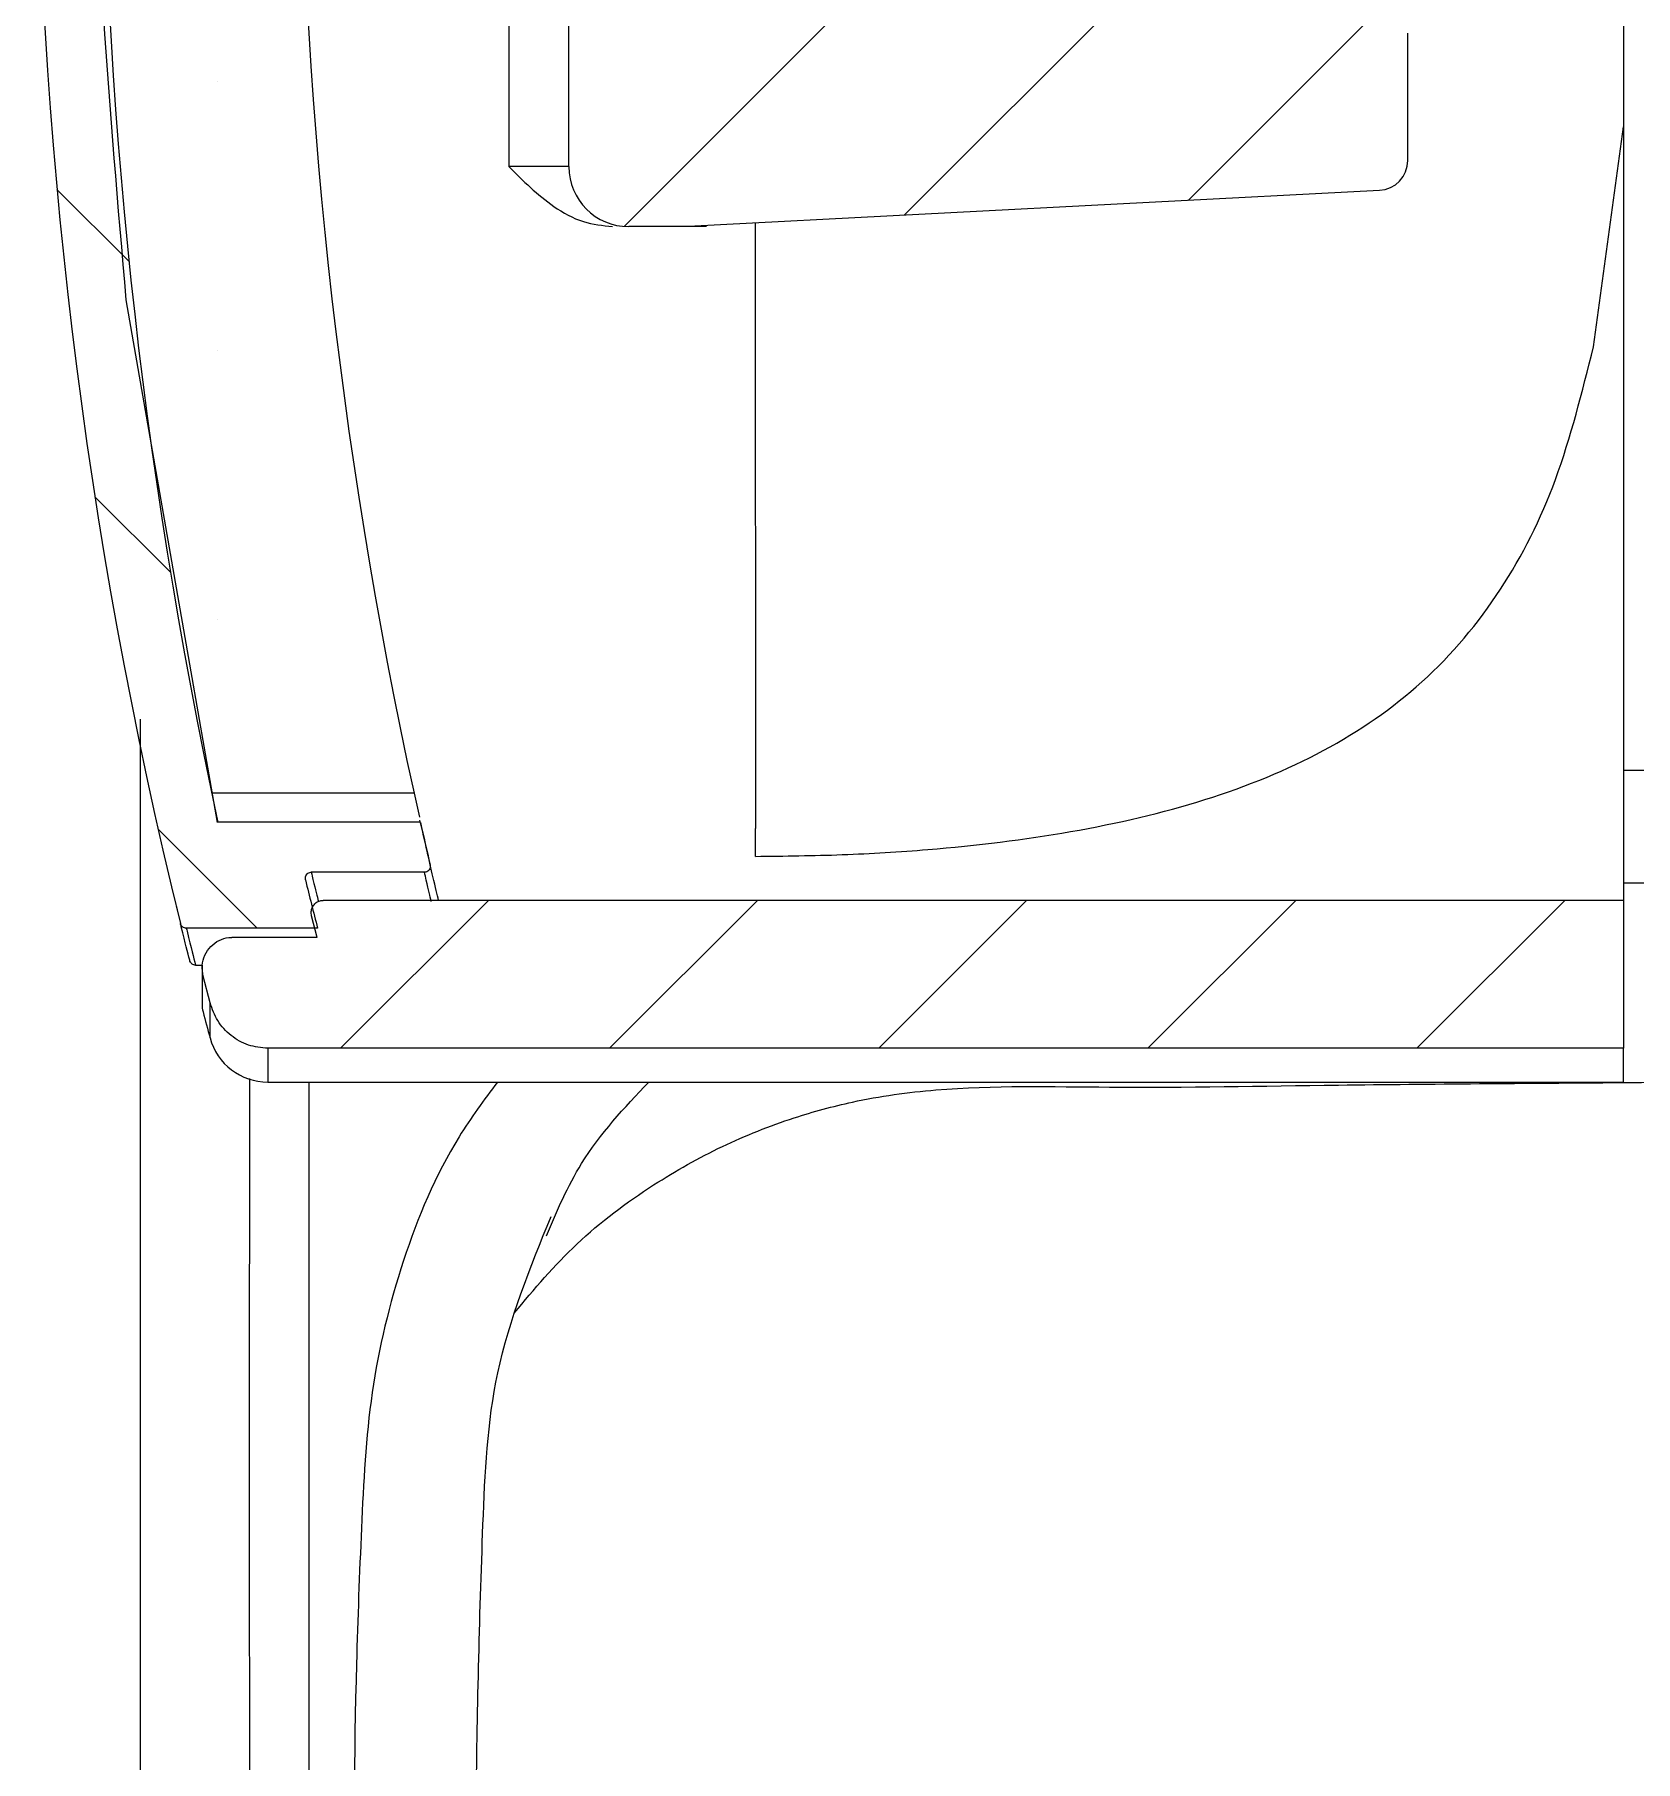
# Model space of a CAD drawing. Extents: x 14808 to 20058, y -13198 to -11680.
# Drawn here: x 16142.54 to 16155.9, y -12035.54 to -12021.14 of the extents above; entities that cross this region are included whole.
import ezdxf

# ---------------------------------------------------------------- set-up
doc = ezdxf.new("R2010")
doc.units = 0
doc.header["$LTSCALE"] = 7
doc.header["$MEASUREMENT"] = 0
doc.layers.get('0').update_dxf_attribs({"color": 2, "linetype": 'CONTINUOUS'})
pattern_1 = [(45, (16919.7908, -11560.2243), (-1.122532, 1.122532), [])]

msp = doc.modelspace()

# ---------------------------------------------------------------- hatches: boundary and pattern name
at = {"linetype": 'Continuous', "lineweight": 0}
h = msp.add_hatch(dxfattribs=at)
h.set_pattern_fill('ANSI31', color=2, scale=0.5, angle=90, style=0)
h.set_pattern_definition([(135, (16919.7908, -11560.2243), (-1.122532, -1.122532), [])])
edge = h.paths.add_edge_path(flags=0)
edge.add_arc((16184.051, -12018.627), 40.4, 193.6936, 194.283, ccw=False)
edge.add_spline(control_points=[(16144.799, -12028.191), (16144.798, -12028.185), (16144.797, -12028.179), (16144.798, -12028.173), (16144.799, -12028.167), (16144.8, -12028.161), (16144.803, -12028.155), (16144.805, -12028.15), (16144.809, -12028.145), (16144.813, -12028.141), (16144.817, -12028.137), (16144.822, -12028.133), (16144.827, -12028.131), (16144.832, -12028.129), (16144.837, -12028.127), (16144.843, -12028.127), (16144.844, -12028.127), (16144.846, -12028.127), (16144.847, -12028.127)], knot_values=[0, 0, 0, 0, 0.000036, 0.000036, 0.000036, 0.000072, 0.000072, 0.000072, 0.000108, 0.000108, 0.000108, 0.000142, 0.000142, 0.000142, 0.000162, 0.000162, 0.000162, 0.000182, 0.000182, 0.000182, 0.000182], weights=[1, 1, 1, 1, 1, 1, 1, 1, 1, 1, 1, 1, 1, 1, 1, 1, 1, 1, 1], degree=3, periodic=0)
edge.add_line((16144.847, -12028.127), (16145.792, -12028.127))
edge.add_spline(control_points=[(16145.792, -12028.127), (16145.793, -12028.127), (16145.794, -12028.127), (16145.795, -12028.127), (16145.801, -12028.126), (16145.806, -12028.125), (16145.811, -12028.123), (16145.816, -12028.12), (16145.821, -12028.117), (16145.825, -12028.113), (16145.829, -12028.109), (16145.833, -12028.104), (16145.835, -12028.099), (16145.838, -12028.093), (16145.84, -12028.087), (16145.84, -12028.081), (16145.841, -12028.075), (16145.841, -12028.069), (16145.839, -12028.063)], knot_values=[0, 0, 0, 0, 0.000024, 0.000024, 0.000024, 0.00004, 0.00004, 0.00004, 0.000075, 0.000075, 0.000075, 0.000111, 0.000111, 0.000111, 0.000148, 0.000148, 0.000148, 0.000184, 0.000184, 0.000184, 0.000184], weights=[1, 1, 1, 1, 1, 1, 1, 1, 1, 1, 1, 1, 1, 1, 1, 1, 1, 1, 1], degree=3, periodic=0)
edge.add_arc((16186.205, -12018.627), 41.454, 192.6573, 193.1584, ccw=False)
edge.add_line((16145.758, -12027.71), (16144.069, -12027.71))
edge.add_arc((16186.205, -12018.627), 43.104, 167.8348, 192.1652, ccw=False)
edge.add_line((16144.069, -12009.543), (16145.758, -12009.543))
edge.add_arc((16186.205, -12018.627), 41.454, 166.8416, 167.3427, ccw=False)
edge.add_spline(control_points=[(16145.839, -12009.19), (16145.84, -12009.187), (16145.84, -12009.185), (16145.841, -12009.182), (16145.841, -12009.176), (16145.841, -12009.17), (16145.839, -12009.165), (16145.838, -12009.159), (16145.835, -12009.154), (16145.832, -12009.149), (16145.83, -12009.145), (16145.826, -12009.141), (16145.822, -12009.137), (16145.817, -12009.134), (16145.813, -12009.131), (16145.807, -12009.129), (16145.802, -12009.128), (16145.797, -12009.127), (16145.792, -12009.127)], knot_values=[0, 0, 0, 0, 0.000016, 0.000016, 0.000016, 0.000051, 0.000051, 0.000051, 0.000085, 0.000085, 0.000085, 0.000118, 0.000118, 0.000118, 0.000151, 0.000151, 0.000151, 0.000183, 0.000183, 0.000183, 0.000183], weights=[1, 1, 1, 1, 1, 1, 1, 1, 1, 1, 1, 1, 1, 1, 1, 1, 1, 1, 1], degree=3, periodic=0)
edge.add_line((16145.792, -12009.127), (16144.847, -12009.127))
edge.add_spline(control_points=[(16144.847, -12009.127), (16144.842, -12009.127), (16144.836, -12009.126), (16144.831, -12009.124), (16144.826, -12009.122), (16144.821, -12009.119), (16144.817, -12009.116), (16144.813, -12009.113), (16144.809, -12009.109), (16144.806, -12009.104), (16144.803, -12009.099), (16144.801, -12009.094), (16144.799, -12009.089), (16144.798, -12009.083), (16144.797, -12009.077), (16144.798, -12009.071), (16144.798, -12009.068), (16144.799, -12009.066), (16144.799, -12009.063)], knot_values=[0, 0, 0, 0, 0.000032, 0.000032, 0.000032, 0.000065, 0.000065, 0.000065, 0.000097, 0.000097, 0.000097, 0.000131, 0.000131, 0.000131, 0.000165, 0.000165, 0.000165, 0.000182, 0.000182, 0.000182, 0.000182], weights=[1, 1, 1, 1, 1, 1, 1, 1, 1, 1, 1, 1, 1, 1, 1, 1, 1, 1, 1], degree=3, periodic=0)
edge.add_arc((16184.051, -12018.627), 40.4, 165.717, 166.3064, ccw=False)
edge.add_line((16144.9, -12008.66), (16143.805, -12008.66))
edge.add_spline(control_points=[(16143.805, -12008.66), (16143.8, -12008.66), (16143.795, -12008.66), (16143.791, -12008.662), (16143.785, -12008.663), (16143.78, -12008.666), (16143.775, -12008.67), (16143.77, -12008.673), (16143.766, -12008.678), (16143.763, -12008.683), (16143.76, -12008.688), (16143.757, -12008.694), (16143.756, -12008.699)], knot_values=[0, 0, 0, 0, 0.000029, 0.000029, 0.000029, 0.000065, 0.000065, 0.000065, 0.000101, 0.000101, 0.000101, 0.000137, 0.000137, 0.000137, 0.000137], weights=[1, 1, 1, 1, 1, 1, 1, 1, 1, 1, 1, 1, 1], degree=3, periodic=0)
edge.add_arc((16184.051, -12018.627), 41.5, 166.16, 193.84)
edge.add_spline(control_points=[(16143.756, -12028.554), (16143.757, -12028.56), (16143.76, -12028.565), (16143.763, -12028.57), (16143.766, -12028.575), (16143.77, -12028.579), (16143.774, -12028.583), (16143.779, -12028.586), (16143.784, -12028.589), (16143.789, -12028.591), (16143.794, -12028.593), (16143.8, -12028.594), (16143.805, -12028.594)], knot_values=[0, 0, 0, 0, 0.000036, 0.000036, 0.000036, 0.00007, 0.00007, 0.00007, 0.000103, 0.000103, 0.000103, 0.000136, 0.000136, 0.000136, 0.000136], weights=[1, 1, 1, 1, 1, 1, 1, 1, 1, 1, 1, 1, 1], degree=3, periodic=0)
edge.add_line((16143.805, -12028.594), (16144.9, -12028.594))
h = msp.add_hatch(dxfattribs=at)
h.set_pattern_fill('ANSI31', color=2, scale=0.5, style=0)
h.set_pattern_definition(pattern_1)
edge = h.paths.add_edge_path(flags=0)
edge.add_arc((16153.746, -12022.189), 0.25, 273, 360)
edge.add_line((16153.996, -12022.189), (16153.996, -12021.127))
edge.add_line((16153.996, -12021.127), (16153.996, -12016.127))
edge.add_line((16153.996, -12016.127), (16153.996, -12015.064))
edge.add_arc((16153.746, -12015.064), 0.25, 0, 87)
edge.add_line((16153.759, -12014.814), (16147.996, -12014.512))
edge.add_line((16147.996, -12014.512), (16147.496, -12014.512))
edge.add_arc((16147.496, -12015.012), 0.5, 90, 180)
edge.add_line((16146.996, -12015.012), (16146.996, -12022.241))
edge.add_arc((16147.496, -12022.241), 0.5, 180, 270)
edge.add_line((16147.496, -12022.741), (16147.996, -12022.741))
edge.add_line((16147.996, -12022.741), (16153.759, -12022.439))
h = msp.add_hatch(dxfattribs=at)
h.set_pattern_fill('ANSI31', color=2, scale=0.5, style=0)
h.set_pattern_definition(pattern_1)
edge = h.paths.add_edge_path(flags=0)
edge.add_spline(control_points=[(16144.85, -12028.49), (16144.865, -12028.55), (16144.88, -12028.61), (16144.896, -12028.67)], knot_values=[0.04126, 0.04126, 0.04126, 0.04126, 0.041631, 0.041631, 0.041631, 0.041631], weights=[1, 1, 1, 1], degree=3, periodic=0)
edge.add_line((16144.896, -12028.67), (16144.186, -12028.67))
edge.add_spline(control_points=[(16144.186, -12028.67), (16144.177, -12028.67), (16144.168, -12028.671), (16144.16, -12028.672), (16144.132, -12028.675), (16144.104, -12028.683), (16144.079, -12028.695), (16144.053, -12028.708), (16144.029, -12028.725), (16144.009, -12028.746), (16143.988, -12028.767), (16143.971, -12028.793), (16143.959, -12028.819), (16143.947, -12028.846), (16143.94, -12028.876), (16143.937, -12028.905), (16143.935, -12028.935), (16143.937, -12028.965), (16143.945, -12028.994)], knot_values=[0, 0, 0, 0, 0.000053, 0.000053, 0.000053, 0.000224, 0.000224, 0.000224, 0.000399, 0.000399, 0.000399, 0.000579, 0.000579, 0.000579, 0.000759, 0.000759, 0.000759, 0.000939, 0.000939, 0.000939, 0.000939], weights=[1, 1, 1, 1, 1, 1, 1, 1, 1, 1, 1, 1, 1, 1, 1, 1, 1, 1, 1], degree=3, periodic=0)
edge.add_spline(control_points=[(16143.945, -12028.994), (16143.964, -12029.068), (16143.983, -12029.142), (16144.003, -12029.217)], knot_values=[0.043427, 0.043427, 0.043427, 0.043427, 0.043886, 0.043886, 0.043886, 0.043886], weights=[1, 1, 1, 1], degree=3, periodic=0)
edge.add_spline(control_points=[(16144.003, -12029.217), (16144.017, -12029.269), (16144.039, -12029.319), (16144.067, -12029.364), (16144.097, -12029.411), (16144.135, -12029.453), (16144.179, -12029.488), (16144.222, -12029.522), (16144.271, -12029.549), (16144.323, -12029.568), (16144.375, -12029.586), (16144.43, -12029.595), (16144.485, -12029.595)], knot_values=[0, 0, 0, 0, 0.000322, 0.000322, 0.000322, 0.000655, 0.000655, 0.000655, 0.000985, 0.000985, 0.000985, 0.001315, 0.001315, 0.001315, 0.001315], weights=[1, 1, 1, 1, 1, 1, 1, 1, 1, 1, 1, 1, 1], degree=3, periodic=0)
edge.add_line((16144.485, -12029.595), (16155.796, -12029.595))
edge.add_line((16155.796, -12029.595), (16155.796, -12028.361))
edge.add_line((16155.796, -12028.361), (16144.947, -12028.361))
edge.add_spline(control_points=[(16144.947, -12028.361), (16144.943, -12028.361), (16144.94, -12028.361), (16144.937, -12028.361), (16144.926, -12028.362), (16144.915, -12028.366), (16144.905, -12028.37), (16144.894, -12028.375), (16144.885, -12028.382), (16144.876, -12028.391), (16144.868, -12028.399), (16144.861, -12028.409), (16144.856, -12028.42), (16144.851, -12028.431), (16144.848, -12028.443), (16144.847, -12028.454), (16144.846, -12028.466), (16144.847, -12028.478), (16144.85, -12028.49)], knot_values=[0, 0, 0, 0, 0.000019, 0.000019, 0.000019, 0.000088, 0.000088, 0.000088, 0.000158, 0.000158, 0.000158, 0.00023, 0.00023, 0.00023, 0.000302, 0.000302, 0.000302, 0.000375, 0.000375, 0.000375, 0.000375], weights=[1, 1, 1, 1, 1, 1, 1, 1, 1, 1, 1, 1, 1, 1, 1, 1, 1, 1, 1], degree=3, periodic=0)

# ---------------------------------------------------------------- linework, layer by layer
at = {"color": 7, "linetype": 'Continuous', "lineweight": 15}
for p, q in [((16146.996, -12022.241), (16146.996, -12015.012)), ((16146.496, -12020.712), (16146.496, -12022.241)), ((16153.996, -12022.189), (16153.996, -12021.127)), ((16155.546, -12023.743), (16155.796, -12021.909)), ((16155.796, -12021.909), (16155.796, -12028.361)), ((16146.996, -12022.241), (16146.496, -12022.241)), ((16153.759, -12022.439), (16147.996, -12022.741)), ((16147.996, -12022.741), (16147.496, -12022.741)), ((16148.552, -12022.712), (16148.554, -12027.761)), ((16145.705, -12027.468), (16144.017, -12027.468)), ((16145.705, -12027.468), (16145.749, -12027.666)), ((16145.758, -12027.71), (16144.069, -12027.71)), ((16145.792, -12028.127), (16144.847, -12028.127)), ((16155.796, -12028.215), (16155.996, -12028.215)), ((16155.796, -12028.361), (16144.947, -12028.361)), ((16155.796, -12028.361), (16155.796, -12029.595)), ((16143.719, -12028.403), (16143.728, -12028.439)), ((16144.896, -12028.67), (16144.85, -12028.49)), ((16144.9, -12028.594), (16143.805, -12028.594)), ((16144.896, -12028.67), (16144.186, -12028.67)), ((16143.882, -12028.903), (16143.895, -12028.903)), ((16143.895, -12028.903), (16143.938, -12028.903)), ((16143.936, -12028.903), (16143.936, -12028.924)), ((16143.936, -12028.924), (16143.936, -12029.227)), ((16144.003, -12029.217), (16143.945, -12028.994)), ((16155.796, -12029.595), (16144.485, -12029.595)), ((16155.796, -12029.877), (16155.796, -12029.595)), ((16144.485, -12029.877), (16155.796, -12029.877))]:
    msp.add_line(p, q, dxfattribs=at)
at = {"color": 8, "linetype": 'Continuous', "lineweight": 15}
for p, q in [((16144.064, -12027.713), (16143.304, -12023.352)), ((16155.996, -12027.277), (16155.796, -12027.277)), ((16144.003, -12029.508), (16144.003, -12029.217)), ((16144.485, -12029.595), (16144.485, -12029.877))]:
    msp.add_line(p, q, dxfattribs=at)
at = {"color": 7, "linetype": 'Continuous', "lineweight": 15}
for centre, radius, start, end in [((16184.051, -12018.627), 41.5, 166.16, 193.84), ((16186.205, -12018.627), 43.104, 167.8348, 192.1652), ((16186.205, -12018.627), 41.454, 167.6857, 192.3143), ((16153.746, -12022.189), 0.25, 273, 0), ((16147.496, -12022.241), 0.5, 180, 270), ((16186.205, -12018.627), 41.454, 192.6573, 193.1584), ((16184.051, -12018.627), 40.4, 193.6936, 194.283), ((16144.186, -12029.227), 0.25, 180, 194.8903), ((16184.051, -12018.627), 41.5, 194.8903, 195.2004), ((16144.485, -12029.377), 0.5, 195.2004, 270)]:
    msp.add_arc(centre, radius, start, end, dxfattribs=at)
for points in [[(16143.304, -12023.352), (16143.167, -12021.777), (16142.894, -12018.627), (16143.167, -12015.476), (16143.304, -12013.901)], [(16148.146, -12022.741), (16148.126, -12022.741), (16148.087, -12022.741), (16148.037, -12022.741), (16148.002, -12022.741), (16147.998, -12022.741), (16147.996, -12022.741)]]:
    msp.add_open_spline(points, degree=3, dxfattribs=at)
for points, knots in [([(16155.796, -12020.877), (16155.796, -12021), (16155.796, -12021.236), (16155.796, -12021.58), (16155.796, -12021.799), (16155.796, -12021.909)], [0, 0, 0, 0, 0.353899, 0.676706, 1, 1, 1, 1]), ([(16146.496, -12022.241), (16146.614, -12022.359), (16146.799, -12022.542), (16147.103, -12022.713), (16147.279, -12022.732), (16147.362, -12022.741)], [0, 0, 0, 0, 0.488123, 0.758668, 1, 1, 1, 1]), ([(16148.554, -12027.994), (16148.796, -12027.991), (16149.279, -12027.986), (16150.168, -12027.931), (16151.206, -12027.805), (16152.328, -12027.543), (16153.321, -12027.138), (16154.156, -12026.56), (16154.796, -12025.798), (16155.267, -12024.861), (16155.451, -12024.121), (16155.546, -12023.743)], [0, 0, 0, 0, 0.068549, 0.137054, 0.255174, 0.375654, 0.496889, 0.618871, 0.74556, 0.869629, 1, 1, 1, 1]), ([(16143.42, -12026.851), (16143.42, -12028.292), (16143.42, -12031.027), (16143.42, -12035.129), (16143.42, -12039.23), (16143.419, -12043.553), (16143.421, -12048.192), (16143.415, -12053.05), (16143.044, -12056.369), (16142.86, -12058.012)], [0, 0, 0, 0, 0.138631, 0.263115, 0.394588, 0.533217, 0.678969, 0.841014, 1, 1, 1, 1]), ([(16145.91, -12028.361), (16145.898, -12028.31), (16145.87, -12028.199), (16145.795, -12027.869), (16145.754, -12027.692)], [0, 0, 0, 0, 0.460886, 1, 1, 1, 1]), ([(16148.554, -12027.994), (16148.554, -12027.983), (16148.554, -12027.961), (16148.554, -12027.904), (16148.554, -12027.836), (16148.554, -12027.786), (16148.554, -12027.761)], [0, 0, 0, 0, 0.244289, 0.5, 0.755712, 1, 1, 1, 1]), ([(16145.839, -12028.063), (16145.84, -12028.069), (16145.842, -12028.081), (16145.836, -12028.099), (16145.826, -12028.114), (16145.812, -12028.123), (16145.799, -12028.127), (16145.793, -12028.127), (16145.792, -12028.127)], [0, 0, 0, 0, 0.1989744, 0.3980863, 0.5930094, 0.7800884, 0.9604338, 1, 1, 1, 1]), ([(16144.799, -12028.191), (16144.798, -12028.185), (16144.797, -12028.173), (16144.802, -12028.155), (16144.812, -12028.14), (16144.826, -12028.13), (16144.839, -12028.127), (16144.846, -12028.127), (16144.847, -12028.127)], [0, 0, 0, 0, 0.197872, 0.395874, 0.589863, 0.776111, 0.955609, 1, 1, 1, 1]), ([(16144.847, -12028.127), (16144.852, -12028.148), (16144.882, -12028.271), (16144.896, -12028.325), (16144.907, -12028.37)], [0, 0, 0, 0, 0.168418, 1, 1, 1, 1]), ([(16145.849, -12028.371), (16145.838, -12028.325), (16145.825, -12028.268), (16145.797, -12028.149), (16145.792, -12028.127)], [0, 0, 0, 0, 0.8118033, 1, 1, 1, 1]), ([(16144.85, -12028.49), (16144.848, -12028.478), (16144.845, -12028.454), (16144.855, -12028.419), (16144.875, -12028.389), (16144.903, -12028.369), (16144.929, -12028.361), (16144.943, -12028.361), (16144.947, -12028.361)], [0, 0, 0, 0, 0.192934, 0.385876, 0.578001, 0.765677, 0.947462, 1, 1, 1, 1]), ([(16143.805, -12028.594), (16143.8, -12028.593), (16143.789, -12028.592), (16143.774, -12028.584), (16143.762, -12028.571), (16143.758, -12028.56), (16143.756, -12028.554)], [0, 0, 0, 0, 0.243996, 0.487766, 0.737419, 1, 1, 1, 1]), ([(16143.833, -12028.861), (16143.815, -12028.793), (16143.797, -12028.72), (16143.758, -12028.563), (16143.756, -12028.554)], [0, 0, 0, 0, 0.9400166, 1, 1, 1, 1]), ([(16143.805, -12028.594), (16143.807, -12028.602), (16143.846, -12028.762), (16143.865, -12028.834), (16143.882, -12028.903)], [0, 0, 0, 0, 0.0513632, 1, 1, 1, 1]), ([(16143.945, -12028.994), (16143.94, -12028.964), (16143.931, -12028.905), (16143.955, -12028.817), (16144.005, -12028.743), (16144.076, -12028.691), (16144.14, -12028.672), (16144.177, -12028.671), (16144.186, -12028.67)], [0, 0, 0, 0, 0.191564, 0.383129, 0.574123, 0.761179, 0.942778, 1, 1, 1, 1]), ([(16143.882, -12028.903), (16143.877, -12028.902), (16143.866, -12028.901), (16143.85, -12028.891), (16143.839, -12028.878), (16143.834, -12028.866), (16143.833, -12028.862), (16143.833, -12028.861)], [0, 0, 0, 0, 0.188373, 0.423636, 0.759227, 0.988212, 1, 1, 1, 1]), ([(16144.485, -12029.595), (16144.43, -12029.59), (16144.32, -12029.579), (16144.173, -12029.494), (16144.059, -12029.371), (16144.021, -12029.268), (16144.003, -12029.217)], [0, 0, 0, 0, 0.250793, 0.501493, 0.754881, 1, 1, 1, 1]), ([(16144.169, -12052.713), (16144.237, -12051.295), (16144.373, -12048.458), (16144.32, -12044.195), (16144.336, -12039.932), (16144.333, -12035.15), (16144.333, -12031.788), (16144.334, -12029.848)], [0, 0, 0, 0, 0.1863331, 0.37276, 0.5591871, 0.7456143, 1, 1, 1, 1]), ([(16144.827, -12029.877), (16144.827, -12031.005), (16144.827, -12033.761), (16144.83, -12038.145), (16144.813, -12043.027), (16144.869, -12047.908), (16144.73, -12051.158), (16144.66, -12052.782)], [0, 0, 0, 0, 0.147667, 0.360777, 0.573888, 0.786999, 1, 1, 1, 1]), ([(16146.541, -12031.803), (16146.708, -12031.604), (16147.05, -12031.199), (16147.654, -12030.749), (16148.267, -12030.403), (16148.829, -12030.18), (16149.425, -12030.017), (16150.306, -12029.895), (16151.662, -12029.933), (16153.565, -12029.894), (16155.143, -12029.887), (16156.085, -12029.878), (16156.243, -12029.877)], [0, 0, 0, 0, 0.075659, 0.154242, 0.218173, 0.280827, 0.329929, 0.398413, 0.53938, 0.725015, 0.953964, 1, 1, 1, 1]), ([(16146.81, -12031.158), (16146.898, -12030.951), (16147.101, -12030.472), (16147.46, -12030.092), (16147.663, -12029.877)], [0, 0, 0, 0, 0.432454, 1, 1, 1, 1]), ([(16146.314, -12050.918), (16146.308, -12050.411), (16146.297, -12049.332), (16146.219, -12047.589), (16146.218, -12045.532), (16146.221, -12043.262), (16146.221, -12040.793), (16146.225, -12038.364), (16146.212, -12035.935), (16146.26, -12033.94), (16146.337, -12032.25), (16146.674, -12031.426), (16146.849, -12030.997)], [0, 0, 0, 0, 0.077564, 0.165271, 0.262206, 0.385849, 0.504858, 0.631682, 0.749484, 0.867868, 0.931306, 1, 1, 1, 1])]:
    msp.add_open_spline(points, degree=3, knots=knots, dxfattribs=at)
at = {"color": 8, "linetype": 'Continuous', "lineweight": 15}
msp.add_open_spline([(16146.4, -12029.877), (16146.289, -12030.026), (16145.954, -12030.48), (16145.589, -12031.358), (16145.32, -12032.463), (16145.264, -12033.598), (16145.176, -12035.862), (16145.237, -12039.265), (16145.213, -12042.891), (16145.207, -12045.61), (16145.21, -12047.424), (16145.243, -12049.23), (16145.265, -12051.061), (16144.862, -12052.209), (16144.66, -12052.782)], degree=3, knots=[0, 0, 0, 0, 0.023982, 0.072732, 0.121478, 0.170286, 0.219102, 0.414386, 0.609671, 0.687784, 0.765897, 0.844011, 0.922022, 1, 1, 1, 1], dxfattribs=at)

doc.saveas('drawing.dxf')
